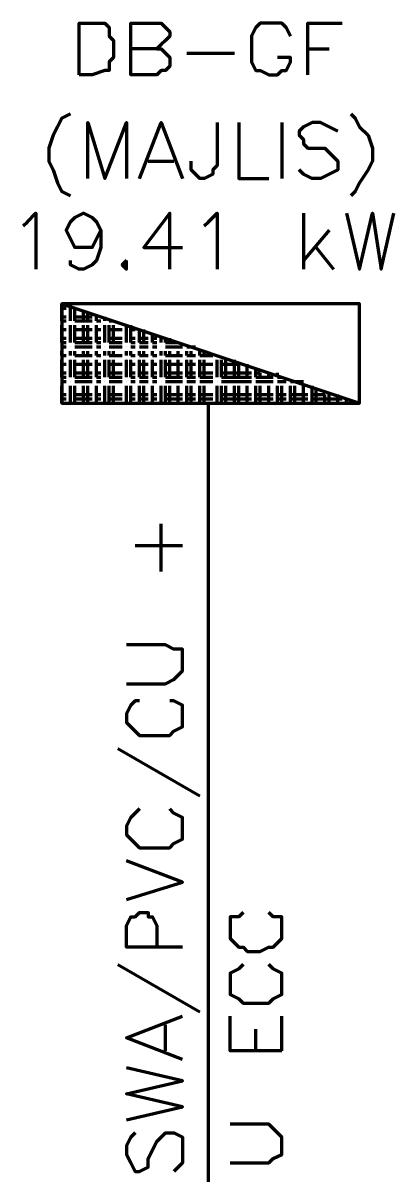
# Model space of a CAD drawing. Header units: inches. Extents: x 16 to 776, y 37 to 575.
# Drawn here: x 123.5 to 137.83, y 369 to 413.5 of the extents above; entities that cross this region are included whole.
import ezdxf

# ---------------------------------------------------------------- set-up
doc = ezdxf.new("R2010")
doc.units = ezdxf.units.IN
doc.header["$MEASUREMENT"] = 0
doc.layers.add('P', color=250, linetype='CONTINUOUS', lineweight=100)

msp = doc.modelspace()

# ---------------------------------------------------------------- linework, layer by layer
at = {"layer": 'P', "color": 0, "linetype": 'Continuous'}
for points in [[(125.667, 411.5), (125.667, 413.5), (126.167, 413.5), (126.667, 413.5), (126.833, 413.333), (126.833, 413), (127, 412.833), (127, 412.167), (126.833, 412), (126.833, 411.667), (126.667, 411.667), (126.167, 411.5), (125.667, 411.5)], [(128.667, 412.5), (128.833, 412.5), (129, 412.333), (129.167, 412.167), (129.167, 411.833), (129, 411.667), (128.833, 411.667), (128.667, 411.5), (127.667, 411.5), (127.667, 413.5), (128.667, 413.5), (128.833, 413.5), (129, 413.333), (129.167, 413.167), (129.167, 413), (129, 412.833), (128.833, 412.667), (128.667, 412.5), (127.667, 412.5)], [(133.833, 413), (133.667, 413.333), (133.5, 413.5), (133.333, 413.5), (133, 413.5), (132.667, 413.5), (132.5, 413.333), (132.333, 413), (132.333, 412.833), (132.333, 412.167), (132.333, 412), (132.5, 411.667), (132.667, 411.667), (133, 411.5), (133.333, 411.5), (133.5, 411.667), (133.667, 411.667), (133.833, 412), (133.833, 412.167), (133.333, 412.167)], [(134.5, 411.5), (134.5, 413.5), (135.833, 413.5)], [(129.833, 412.333), (131.667, 412.333)], [(134.5, 412.5), (135.333, 412.5)], [(125.333, 410), (125, 409.833), (124.833, 409.5), (124.667, 409.167), (124.5, 408.667), (124.5, 408.167), (124.667, 407.833), (124.833, 407.333), (125, 407), (125.333, 406.833)], [(136.167, 410), (136.333, 409.833), (136.5, 409.5), (136.833, 409.167), (137, 408.667), (137, 408.167), (136.833, 407.833), (136.5, 407.333), (136.333, 407), (136.167, 406.833)], [(126, 407.5), (126, 409.667), (126.667, 407.5), (127.5, 409.667), (127.5, 407.5)], [(128, 407.5), (128.833, 409.667), (129.667, 407.5)], [(131, 409.667), (131, 408), (130.833, 407.833), (130.833, 407.667), (130.5, 407.5), (130.333, 407.5), (130.167, 407.667), (130, 407.833), (130, 408), (130, 408.167)], [(131.833, 409.667), (131.833, 407.5), (133, 407.5)], [(133.5, 409.667), (133.5, 407.5)], [(135.667, 409.333), (135.333, 409.5), (135, 409.667), (134.667, 409.667), (134.333, 409.5), (134.167, 409.333), (134.167, 409.167), (134.333, 409), (134.333, 408.833), (134.5, 408.667), (135.167, 408.667), (135.333, 408.5), (135.5, 408.333), (135.667, 408.167), (135.667, 407.833), (135.333, 407.667), (135, 407.5), (134.667, 407.5), (134.333, 407.667), (134.167, 407.833)], [(128.333, 408.167), (129.333, 408.167)], [(123.5, 405.667), (123.667, 405.833), (124, 406.167), (124, 404)], [(126.5, 405.5), (126.333, 405.167), (126.167, 404.833), (125.833, 404.833), (125.833, 404.833), (125.5, 404.833), (125.333, 405.167), (125.167, 405.5), (125.333, 405.833), (125.5, 406), (125.833, 406.167), (125.833, 406.167), (126.167, 406), (126.333, 405.833), (126.5, 405.5), (126.5, 404.833), (126.333, 404.333), (126.167, 404.167), (125.833, 404), (125.667, 404), (125.333, 404.167), (125.333, 404.333)], [(129.167, 404), (129.167, 406.167), (128.167, 404.833), (129.667, 404.833)], [(130.5, 405.667), (130.667, 405.833), (131, 406.167), (131, 404)], [(134.333, 406.167), (134.333, 404)], [(136, 406.167), (136.5, 404), (137, 406.167), (137.333, 404), (137.833, 406.167)], [(135.333, 405.5), (134.333, 404.333)], [(134.833, 404.833), (135.5, 404)], [(127.5, 404.333), (127.333, 404.167), (127.5, 404), (127.5, 404.167), (127.5, 404.333)], [(125, 402.5), (125, 402.667)], [(125, 402.667), (136.5, 398.833), (136.5, 402.667), (125, 402.667), (125, 398.833), (136.5, 398.833)], [(125, 402.167), (125, 402.5)], [(125, 402.5), (125.167, 402.5)], [(125.333, 402.5), (125.333, 402.667)], [(125.333, 402.167), (125.333, 402.5)], [(125.333, 402.5), (125.333, 402.5)], [(125.5, 402.167), (125.5, 402.5)], [(125.833, 402.167), (125.833, 402.333)], [(126, 402.167), (126, 402.333)], [(125, 402), (125, 402.167)], [(125, 402.167), (125.167, 402.167)], [(125, 402), (125.167, 402)], [(125.333, 402), (125.333, 402.167)], [(125.333, 402.167), (125.333, 402.167)], [(125.333, 402), (125.333, 402)], [(125.5, 402), (125.5, 402.167)], [(125.5, 402.167), (125.833, 402.167)], [(125.5, 402), (125.833, 402)], [(125.833, 402), (125.833, 402.167)], [(125.833, 402.167), (126, 402.167)], [(125.833, 402), (126, 402)], [(126, 402), (126, 402.167)], [(126, 402.167), (126.167, 402.167)], [(126, 402), (126.167, 402)], [(126.333, 402), (126.333, 402.167)], [(126.333, 402), (126.5, 402)], [(126.667, 402), (126.667, 402.167)], [(126.667, 402), (126.667, 402)], [(126.833, 402), (127, 402)], [(126.833, 402), (127, 402)], [(125, 401.667), (125, 401.833)], [(125, 401.333), (125, 401.667)], [(125, 401.667), (125.167, 401.667)], [(125.333, 401.667), (125.333, 401.833)], [(125.333, 401.333), (125.333, 401.667)], [(125.333, 401.667), (125.333, 401.667)], [(125.5, 401.667), (125.5, 401.833)], [(125.5, 401.333), (125.5, 401.667)], [(125.5, 401.667), (125.833, 401.667)], [(125.833, 401.667), (125.833, 401.833)], [(125.833, 401.333), (125.833, 401.667)], [(125.833, 401.667), (126, 401.667)], [(126, 401.667), (126, 401.833)], [(126, 401.333), (126, 401.667)], [(126, 401.667), (126.167, 401.667)], [(126.333, 401.667), (126.333, 401.833)], [(126.333, 401.333), (126.333, 401.667)], [(126.333, 401.667), (126.5, 401.667)], [(126.667, 401.667), (126.667, 401.833)], [(126.667, 401.333), (126.667, 401.667)], [(126.667, 401.667), (126.667, 401.667)], [(126.833, 401.667), (126.833, 401.833)], [(126.833, 401.333), (126.833, 401.667)], [(126.833, 401.667), (127, 401.667)], [(127, 401.667), (127, 401.833)], [(127, 401.333), (127, 401.667)], [(127, 401.667), (127.333, 401.667)], [(127.5, 401.667), (127.5, 401.833)], [(127.5, 401.333), (127.5, 401.667)], [(127.5, 401.667), (127.5, 401.667)], [(127.667, 401.667), (127.667, 401.833)], [(127.667, 401.333), (127.667, 401.667)], [(127.667, 401.667), (127.833, 401.667)], [(128, 401.333), (128, 401.667)], [(128.167, 401.333), (128.167, 401.667)], [(128.5, 401.333), (128.5, 401.5)], [(125, 401.167), (125, 401.333)], [(125, 401.333), (125.167, 401.333)], [(125, 401.167), (125.167, 401.167)], [(125, 401), (125, 401)], [(125, 401), (125.167, 401)], [(125.333, 401.167), (125.333, 401.333)], [(125.333, 401.333), (125.333, 401.333)], [(125.333, 401.167), (125.333, 401.167)], [(125.333, 401), (125.333, 401)], [(125.333, 401), (125.333, 401)], [(125.5, 401.167), (125.5, 401.333)], [(125.5, 401.333), (125.833, 401.333)], [(125.5, 401.167), (125.833, 401.167)], [(125.5, 401), (125.5, 401)], [(125.5, 401), (125.833, 401)], [(125.833, 401.167), (125.833, 401.333)], [(125.833, 401.333), (126, 401.333)], [(125.833, 401.167), (126, 401.167)], [(125.833, 401), (125.833, 401)], [(125.833, 401), (126, 401)], [(126, 401.167), (126, 401.333)], [(126, 401.333), (126.167, 401.333)], [(126, 401.167), (126.167, 401.167)], [(126, 401), (126, 401)], [(126, 401), (126.167, 401)], [(126.333, 401.167), (126.333, 401.333)], [(126.333, 401.333), (126.5, 401.333)], [(126.333, 401.167), (126.5, 401.167)], [(126.333, 401), (126.333, 401)], [(126.333, 401), (126.5, 401)], [(126.667, 401.167), (126.667, 401.333)], [(126.667, 401.333), (126.667, 401.333)], [(126.667, 401.167), (126.667, 401.167)], [(126.667, 401), (126.667, 401)], [(126.667, 401), (126.667, 401)], [(126.833, 401.167), (126.833, 401.333)], [(126.833, 401.333), (127, 401.333)], [(126.833, 401.167), (127, 401.167)], [(126.833, 401), (126.833, 401)], [(126.833, 401), (127, 401)], [(127, 401.167), (127, 401.333)], [(127, 401.333), (127.333, 401.333)], [(127, 401.167), (127.333, 401.167)], [(127, 401), (127, 401)], [(127, 401), (127.333, 401)], [(127.5, 401.167), (127.5, 401.333)], [(127.5, 401.333), (127.5, 401.333)], [(127.5, 401.167), (127.5, 401.167)], [(127.5, 401), (127.5, 401)], [(127.5, 401), (127.5, 401)], [(127.667, 401.167), (127.667, 401.333)], [(127.667, 401.333), (127.833, 401.333)], [(127.667, 401.167), (127.833, 401.167)], [(127.667, 401), (127.667, 401)], [(127.667, 401), (127.833, 401)], [(128, 401.167), (128, 401.333)], [(128, 401.333), (128.167, 401.333)], [(128, 401.167), (128.167, 401.167)], [(128, 401), (128, 401)], [(128, 401), (128.167, 401)], [(128.167, 401.167), (128.167, 401.333)], [(128.167, 401.333), (128.333, 401.333)], [(128.167, 401.167), (128.333, 401.167)], [(128.167, 401), (128.167, 401)], [(128.167, 401), (128.333, 401)], [(128.5, 401.167), (128.5, 401.333)], [(128.5, 401.333), (128.667, 401.333)], [(128.5, 401.167), (128.667, 401.167)], [(128.5, 401), (128.5, 401)], [(128.5, 401), (128.667, 401)], [(128.833, 401.167), (128.833, 401.333)], [(128.833, 401.167), (128.833, 401.167)], [(128.833, 401), (128.833, 401)], [(128.833, 401), (128.833, 401)], [(129, 401.167), (129, 401.333)], [(129, 401.167), (129.167, 401.167)], [(129, 401), (129, 401)], [(129, 401), (129.167, 401)], [(129.167, 401.167), (129.167, 401.333)], [(129.167, 401.167), (129.5, 401.167)], [(129.167, 401), (129.167, 401)], [(129.167, 401), (129.5, 401)], [(129.5, 401), (129.5, 401)], [(129.5, 401), (129.667, 401)], [(129.833, 401), (129.833, 401)], [(129.833, 401), (130, 401)], [(130, 401), (130, 401)], [(130, 401), (130.167, 401)], [(125, 400.667), (125, 400.833)], [(125, 400.667), (125.167, 400.667)], [(125, 400.333), (125, 400.5)], [(125.333, 400.667), (125.333, 400.833)], [(125.333, 400.667), (125.333, 400.667)], [(125.333, 400.333), (125.333, 400.5)], [(125.5, 400.667), (125.5, 400.833)], [(125.5, 400.667), (125.833, 400.667)], [(125.5, 400.333), (125.5, 400.5)], [(125.833, 400.667), (125.833, 400.833)], [(125.833, 400.667), (126, 400.667)], [(125.833, 400.333), (125.833, 400.5)], [(126, 400.667), (126, 400.833)], [(126, 400.667), (126.167, 400.667)], [(126, 400.333), (126, 400.5)], [(126.333, 400.667), (126.333, 400.833)], [(126.333, 400.667), (126.5, 400.667)], [(126.333, 400.333), (126.333, 400.5)], [(126.667, 400.667), (126.667, 400.833)], [(126.667, 400.667), (126.667, 400.667)], [(126.667, 400.333), (126.667, 400.5)], [(126.833, 400.667), (126.833, 400.833)], [(126.833, 400.667), (127, 400.667)], [(126.833, 400.333), (126.833, 400.5)], [(127, 400.667), (127, 400.833)], [(127, 400.667), (127.333, 400.667)], [(127, 400.333), (127, 400.5)], [(127.5, 400.667), (127.5, 400.833)], [(127.5, 400.667), (127.5, 400.667)], [(127.5, 400.333), (127.5, 400.5)], [(127.667, 400.667), (127.667, 400.833)], [(127.667, 400.667), (127.833, 400.667)], [(127.667, 400.333), (127.667, 400.5)], [(128, 400.667), (128, 400.833)], [(128, 400.667), (128.167, 400.667)], [(128, 400.333), (128, 400.5)], [(128.167, 400.667), (128.167, 400.833)], [(128.167, 400.667), (128.333, 400.667)], [(128.167, 400.333), (128.167, 400.5)], [(128.5, 400.667), (128.5, 400.833)], [(128.5, 400.667), (128.667, 400.667)], [(128.5, 400.333), (128.5, 400.5)], [(128.833, 400.667), (128.833, 400.833)], [(128.833, 400.667), (128.833, 400.667)], [(128.833, 400.333), (128.833, 400.5)], [(129, 400.667), (129, 400.833)], [(129, 400.667), (129.167, 400.667)], [(129, 400.333), (129, 400.5)], [(129.167, 400.667), (129.167, 400.833)], [(129.167, 400.667), (129.5, 400.667)], [(129.167, 400.333), (129.167, 400.5)], [(129.5, 400.667), (129.5, 400.833)], [(129.5, 400.667), (129.667, 400.667)], [(129.5, 400.333), (129.5, 400.5)], [(129.833, 400.667), (129.833, 400.833)], [(129.833, 400.667), (130, 400.667)], [(129.833, 400.333), (129.833, 400.5)], [(130, 400.667), (130, 400.833)], [(130, 400.667), (130.167, 400.667)], [(130, 400.333), (130, 400.5)], [(130.333, 400.667), (130.333, 400.833)], [(130.333, 400.667), (130.5, 400.667)], [(130.333, 400.333), (130.333, 400.5)], [(130.5, 400.667), (130.5, 400.833)], [(130.5, 400.667), (130.833, 400.667)], [(130.5, 400.333), (130.5, 400.5)], [(131, 400.667), (131, 400.667)], [(131, 400.667), (131, 400.667)], [(131, 400.333), (131, 400.5)], [(131.167, 400.333), (131.167, 400.5)], [(131.333, 400.333), (131.333, 400.5)], [(131.667, 400.333), (131.667, 400.5)], [(125, 400), (125, 400.333)], [(125, 400.333), (125.167, 400.333)], [(125.333, 400), (125.333, 400.333)], [(125.333, 400.333), (125.333, 400.333)], [(125.5, 400), (125.5, 400.333)], [(125.5, 400.333), (125.833, 400.333)], [(125.833, 400), (125.833, 400.333)], [(125.833, 400.333), (126, 400.333)], [(126, 400), (126, 400.333)], [(126, 400.333), (126.167, 400.333)], [(126.333, 400), (126.333, 400.333)], [(126.333, 400.333), (126.5, 400.333)], [(126.667, 400), (126.667, 400.333)], [(126.667, 400.333), (126.667, 400.333)], [(126.833, 400), (126.833, 400.333)], [(126.833, 400.333), (127, 400.333)], [(127, 400), (127, 400.333)], [(127, 400.333), (127.333, 400.333)], [(127.5, 400), (127.5, 400.333)], [(127.5, 400.333), (127.5, 400.333)], [(127.667, 400), (127.667, 400.333)], [(127.667, 400.333), (127.833, 400.333)], [(128, 400), (128, 400.333)], [(128, 400.333), (128.167, 400.333)], [(128.167, 400), (128.167, 400.333)], [(128.167, 400.333), (128.333, 400.333)], [(128.5, 400), (128.5, 400.333)], [(128.5, 400.333), (128.667, 400.333)], [(128.833, 400), (128.833, 400.333)], [(128.833, 400.333), (128.833, 400.333)], [(129, 400), (129, 400.333)], [(129, 400.333), (129.167, 400.333)], [(129.167, 400), (129.167, 400.333)], [(129.167, 400.333), (129.5, 400.333)], [(129.5, 400), (129.5, 400.333)], [(129.5, 400.333), (129.667, 400.333)], [(129.833, 400), (129.833, 400.333)], [(129.833, 400.333), (130, 400.333)], [(130, 400), (130, 400.333)], [(130, 400.333), (130.167, 400.333)], [(130.333, 400), (130.333, 400.333)], [(130.333, 400.333), (130.5, 400.333)], [(130.5, 400), (130.5, 400.333)], [(130.5, 400.333), (130.833, 400.333)], [(131, 400), (131, 400.333)], [(131, 400.333), (131, 400.333)], [(131.167, 400), (131.167, 400.333)], [(131.167, 400.333), (131.333, 400.333)], [(131.333, 400), (131.333, 400.333)], [(131.333, 400.333), (131.667, 400.333)], [(131.667, 400), (131.667, 400.333)], [(131.667, 400.333), (131.833, 400.333)], [(131.833, 400), (131.833, 400.333)], [(132.167, 400), (132.167, 400.333)], [(132.5, 400), (132.5, 400.167)], [(125, 399.833), (125, 400)], [(125, 400), (125.167, 400)], [(125, 399.833), (125.167, 399.833)], [(125, 399.667), (125, 399.667)], [(125, 399.667), (125.167, 399.667)], [(125.333, 399.833), (125.333, 400)], [(125.333, 400), (125.333, 400)], [(125.333, 399.833), (125.333, 399.833)], [(125.333, 399.667), (125.333, 399.667)], [(125.333, 399.667), (125.333, 399.667)], [(125.5, 399.833), (125.5, 400)], [(125.5, 400), (125.833, 400)], [(125.5, 399.833), (125.833, 399.833)], [(125.5, 399.667), (125.5, 399.667)], [(125.5, 399.667), (125.833, 399.667)], [(125.833, 399.833), (125.833, 400)], [(125.833, 400), (126, 400)], [(125.833, 399.833), (126, 399.833)], [(125.833, 399.667), (125.833, 399.667)], [(125.833, 399.667), (126, 399.667)], [(126, 399.833), (126, 400)], [(126, 400), (126.167, 400)], [(126, 399.833), (126.167, 399.833)], [(126, 399.667), (126, 399.667)], [(126, 399.667), (126.167, 399.667)], [(126.333, 399.833), (126.333, 400)], [(126.333, 400), (126.5, 400)], [(126.333, 399.833), (126.5, 399.833)], [(126.333, 399.667), (126.333, 399.667)], [(126.333, 399.667), (126.5, 399.667)], [(126.667, 399.833), (126.667, 400)], [(126.667, 400), (126.667, 400)], [(126.667, 399.833), (126.667, 399.833)], [(126.667, 399.667), (126.667, 399.667)], [(126.667, 399.667), (126.667, 399.667)], [(126.833, 399.833), (126.833, 400)], [(126.833, 400), (127, 400)], [(126.833, 399.833), (127, 399.833)], [(126.833, 399.667), (126.833, 399.667)], [(126.833, 399.667), (127, 399.667)], [(127, 399.833), (127, 400)], [(127, 400), (127.333, 400)], [(127, 399.833), (127.333, 399.833)], [(127, 399.667), (127, 399.667)], [(127, 399.667), (127.333, 399.667)], [(127.5, 399.833), (127.5, 400)], [(127.5, 400), (127.5, 400)], [(127.5, 399.833), (127.5, 399.833)], [(127.5, 399.667), (127.5, 399.667)], [(127.5, 399.667), (127.5, 399.667)], [(127.667, 399.833), (127.667, 400)], [(127.667, 400), (127.833, 400)], [(127.667, 399.833), (127.833, 399.833)], [(127.667, 399.667), (127.667, 399.667)], [(127.667, 399.667), (127.833, 399.667)], [(128, 399.833), (128, 400)], [(128, 400), (128.167, 400)], [(128, 399.833), (128.167, 399.833)], [(128, 399.667), (128, 399.667)], [(128, 399.667), (128.167, 399.667)], [(128.167, 399.833), (128.167, 400)], [(128.167, 400), (128.333, 400)], [(128.167, 399.833), (128.333, 399.833)], [(128.167, 399.667), (128.167, 399.667)], [(128.167, 399.667), (128.333, 399.667)], [(128.5, 399.833), (128.5, 400)], [(128.5, 400), (128.667, 400)], [(128.5, 399.833), (128.667, 399.833)], [(128.5, 399.667), (128.5, 399.667)], [(128.5, 399.667), (128.667, 399.667)], [(128.833, 399.833), (128.833, 400)], [(128.833, 400), (128.833, 400)], [(128.833, 399.833), (128.833, 399.833)], [(128.833, 399.667), (128.833, 399.667)], [(128.833, 399.667), (128.833, 399.667)], [(129, 399.833), (129, 400)], [(129, 400), (129.167, 400)], [(129, 399.833), (129.167, 399.833)], [(129, 399.667), (129, 399.667)], [(129, 399.667), (129.167, 399.667)], [(129.167, 399.833), (129.167, 400)], [(129.167, 400), (129.5, 400)], [(129.167, 399.833), (129.5, 399.833)], [(129.167, 399.667), (129.167, 399.667)], [(129.167, 399.667), (129.5, 399.667)], [(129.5, 399.833), (129.5, 400)], [(129.5, 400), (129.667, 400)], [(129.5, 399.833), (129.667, 399.833)], [(129.5, 399.667), (129.5, 399.667)], [(129.5, 399.667), (129.667, 399.667)], [(129.833, 399.833), (129.833, 400)], [(129.833, 400), (130, 400)], [(129.833, 399.833), (130, 399.833)], [(129.833, 399.667), (129.833, 399.667)], [(129.833, 399.667), (130, 399.667)], [(130, 399.833), (130, 400)], [(130, 400), (130.167, 400)], [(130, 399.833), (130.167, 399.833)], [(130, 399.667), (130, 399.667)], [(130, 399.667), (130.167, 399.667)], [(130.333, 399.833), (130.333, 400)], [(130.333, 400), (130.5, 400)], [(130.333, 399.833), (130.5, 399.833)], [(130.333, 399.667), (130.333, 399.667)], [(130.333, 399.667), (130.5, 399.667)], [(130.5, 399.833), (130.5, 400)], [(130.5, 400), (130.833, 400)], [(130.5, 399.833), (130.833, 399.833)], [(130.5, 399.667), (130.5, 399.667)], [(130.5, 399.667), (130.833, 399.667)], [(131, 399.833), (131, 400)], [(131, 400), (131, 400)], [(131, 399.833), (131, 399.833)], [(131, 399.667), (131, 399.667)], [(131, 399.667), (131, 399.667)], [(131.167, 399.833), (131.167, 400)], [(131.167, 400), (131.333, 400)], [(131.167, 399.833), (131.333, 399.833)], [(131.167, 399.667), (131.167, 399.667)], [(131.167, 399.667), (131.333, 399.667)], [(131.333, 399.833), (131.333, 400)], [(131.333, 400), (131.667, 400)], [(131.333, 399.833), (131.667, 399.833)], [(131.333, 399.667), (131.333, 399.667)], [(131.333, 399.667), (131.667, 399.667)], [(131.667, 399.833), (131.667, 400)], [(131.667, 400), (131.833, 400)], [(131.667, 399.833), (131.833, 399.833)], [(131.667, 399.667), (131.667, 399.667)], [(131.667, 399.667), (131.833, 399.667)], [(131.833, 399.833), (131.833, 400)], [(131.833, 400), (132.167, 400)], [(131.833, 399.833), (132.167, 399.833)], [(131.833, 399.667), (131.833, 399.667)], [(131.833, 399.667), (132.167, 399.667)], [(132.167, 399.833), (132.167, 400)], [(132.167, 400), (132.333, 400)], [(132.167, 399.833), (132.333, 399.833)], [(132.167, 399.667), (132.167, 399.667)], [(132.167, 399.667), (132.333, 399.667)], [(132.5, 399.833), (132.5, 400)], [(132.5, 400), (132.667, 400)], [(132.5, 399.833), (132.667, 399.833)], [(132.5, 399.667), (132.5, 399.667)], [(132.5, 399.667), (132.667, 399.667)], [(132.667, 399.833), (132.667, 400)], [(132.667, 399.833), (133, 399.833)], [(132.667, 399.667), (132.667, 399.667)], [(132.667, 399.667), (133, 399.667)], [(133, 399.833), (133, 400)], [(133, 399.833), (133.167, 399.833)], [(133, 399.667), (133, 399.667)], [(133, 399.667), (133.167, 399.667)], [(133.333, 399.833), (133.333, 400)], [(133.333, 399.833), (133.5, 399.833)], [(133.333, 399.667), (133.333, 399.667)], [(133.333, 399.667), (133.5, 399.667)], [(133.5, 399.667), (133.5, 399.667)], [(133.5, 399.667), (133.667, 399.667)], [(133.833, 399.667), (133.833, 399.667)], [(133.833, 399.667), (134, 399.667)], [(134, 399.667), (134.167, 399.667)], [(134, 399.667), (134.333, 399.667)], [(125, 399.167), (125, 399.5)], [(125, 399), (125, 399.167)], [(125, 399.167), (125.167, 399.167)], [(125.333, 399.167), (125.333, 399.5)], [(125.333, 399), (125.333, 399.167)], [(125.333, 399.167), (125.333, 399.167)], [(125.5, 399.167), (125.5, 399.5)], [(125.5, 399), (125.5, 399.167)], [(125.5, 399.167), (125.833, 399.167)], [(125.833, 399.167), (125.833, 399.5)], [(125.833, 399), (125.833, 399.167)], [(125.833, 399.167), (126, 399.167)], [(126, 399.167), (126, 399.5)], [(126, 399), (126, 399.167)], [(126, 399.167), (126.167, 399.167)], [(126.333, 399.167), (126.333, 399.5)], [(126.333, 399), (126.333, 399.167)], [(126.333, 399.167), (126.5, 399.167)], [(126.667, 399.167), (126.667, 399.5)], [(126.667, 399), (126.667, 399.167)], [(126.667, 399.167), (126.667, 399.167)], [(126.833, 399.167), (126.833, 399.5)], [(126.833, 399), (126.833, 399.167)], [(126.833, 399.167), (127, 399.167)], [(127, 399.167), (127, 399.5)], [(127, 399), (127, 399.167)], [(127, 399.167), (127.333, 399.167)], [(127.5, 399.167), (127.5, 399.5)], [(127.5, 399), (127.5, 399.167)], [(127.5, 399.167), (127.5, 399.167)], [(127.667, 399.167), (127.667, 399.5)], [(127.667, 399), (127.667, 399.167)], [(127.667, 399.167), (127.833, 399.167)], [(128, 399.167), (128, 399.5)], [(128, 399), (128, 399.167)], [(128, 399.167), (128.167, 399.167)], [(128.167, 399.167), (128.167, 399.5)], [(128.167, 399), (128.167, 399.167)], [(128.167, 399.167), (128.333, 399.167)], [(128.5, 399.167), (128.5, 399.5)], [(128.5, 399), (128.5, 399.167)], [(128.5, 399.167), (128.667, 399.167)], [(128.833, 399.167), (128.833, 399.5)], [(128.833, 399), (128.833, 399.167)], [(128.833, 399.167), (128.833, 399.167)], [(129, 399.167), (129, 399.5)], [(129, 399), (129, 399.167)], [(129, 399.167), (129.167, 399.167)], [(129.167, 399.167), (129.167, 399.5)], [(129.167, 399), (129.167, 399.167)], [(129.167, 399.167), (129.5, 399.167)], [(129.5, 399.167), (129.5, 399.5)], [(129.5, 399), (129.5, 399.167)], [(129.5, 399.167), (129.667, 399.167)], [(129.833, 399.167), (129.833, 399.5)], [(129.833, 399), (129.833, 399.167)], [(129.833, 399.167), (130, 399.167)], [(130, 399.167), (130, 399.5)], [(130, 399), (130, 399.167)], [(130, 399.167), (130.167, 399.167)], [(130.333, 399.167), (130.333, 399.5)], [(130.333, 399), (130.333, 399.167)], [(130.333, 399.167), (130.5, 399.167)], [(130.5, 399.167), (130.5, 399.5)], [(130.5, 399), (130.5, 399.167)], [(130.5, 399.167), (130.833, 399.167)], [(131, 399.167), (131, 399.5)], [(131, 399), (131, 399.167)], [(131, 399.167), (131, 399.167)], [(131.167, 399.167), (131.167, 399.5)], [(131.167, 399), (131.167, 399.167)], [(131.167, 399.167), (131.333, 399.167)], [(131.333, 399.167), (131.333, 399.5)], [(131.333, 399), (131.333, 399.167)], [(131.333, 399.167), (131.667, 399.167)], [(131.667, 399.167), (131.667, 399.5)], [(131.667, 399), (131.667, 399.167)], [(131.667, 399.167), (131.833, 399.167)], [(131.833, 399.167), (131.833, 399.5)], [(131.833, 399), (131.833, 399.167)], [(131.833, 399.167), (132.167, 399.167)], [(132.167, 399.167), (132.167, 399.5)], [(132.167, 399), (132.167, 399.167)], [(132.167, 399.167), (132.333, 399.167)], [(132.5, 399.167), (132.5, 399.5)], [(132.5, 399), (132.5, 399.167)], [(132.5, 399.167), (132.667, 399.167)], [(132.667, 399.167), (132.667, 399.5)], [(132.667, 399), (132.667, 399.167)], [(132.667, 399.167), (133, 399.167)], [(133, 399.167), (133, 399.5)], [(133, 399), (133, 399.167)], [(133, 399.167), (133.167, 399.167)], [(133.333, 399.167), (133.333, 399.5)], [(133.333, 399), (133.333, 399.167)], [(133.333, 399.167), (133.5, 399.167)], [(133.5, 399.167), (133.5, 399.5)], [(133.5, 399), (133.5, 399.167)], [(133.5, 399.167), (133.667, 399.167)], [(133.833, 399.167), (133.833, 399.5)], [(133.833, 399), (133.833, 399.167)], [(133.833, 399.167), (134, 399.167)], [(134, 399.167), (134, 399.5)], [(134, 399), (134, 399.167)], [(134, 399.167), (134.333, 399.167)], [(134.333, 399.167), (134.333, 399.5)], [(134.333, 399), (134.333, 399.167)], [(134.333, 399.167), (134.5, 399.167)], [(134.667, 399.167), (134.667, 399.5)], [(134.667, 399), (134.667, 399.167)], [(134.667, 399.167), (134.833, 399.167)], [(134.833, 399.167), (134.833, 399.333)], [(134.833, 399), (134.833, 399.167)], [(134.833, 399.167), (135.167, 399.167)], [(135.167, 399), (135.167, 399.167)], [(135.333, 399), (135.333, 399.167)], [(135.667, 399), (135.667, 399.167)], [(125, 398.833), (125, 399)], [(125, 399), (125.167, 399)], [(125.333, 398.833), (125.333, 399)], [(125.333, 399), (125.333, 399)], [(125.5, 398.833), (125.5, 399)], [(125.5, 399), (125.833, 399)], [(125.833, 398.833), (125.833, 399)], [(125.833, 399), (126, 399)], [(126, 398.833), (126, 399)], [(126, 399), (126.167, 399)], [(126.333, 398.833), (126.333, 399)], [(126.333, 399), (126.5, 399)], [(126.667, 398.833), (126.667, 399)], [(126.667, 399), (126.667, 399)], [(126.833, 398.833), (126.833, 399)], [(126.833, 399), (127, 399)], [(127, 398.833), (127, 399)], [(127, 399), (127.333, 399)], [(127.5, 398.833), (127.5, 399)], [(127.5, 399), (127.5, 399)], [(127.667, 398.833), (127.667, 399)], [(127.667, 399), (127.833, 399)], [(128, 398.833), (128, 399)], [(128, 399), (128.167, 399)], [(128.167, 398.833), (128.167, 399)], [(128.167, 399), (128.333, 399)], [(128.5, 398.833), (128.5, 399)], [(128.5, 399), (128.667, 399)], [(128.833, 398.833), (128.833, 399)], [(128.833, 399), (128.833, 399)], [(129, 398.833), (129, 399)], [(129, 399), (129.167, 399)], [(129.167, 398.833), (129.167, 399)], [(129.167, 399), (129.5, 399)], [(129.5, 398.833), (129.5, 399)], [(129.5, 399), (129.667, 399)], [(129.833, 398.833), (129.833, 399)], [(129.833, 399), (130, 399)], [(130, 398.833), (130, 399)], [(130, 399), (130.167, 399)], [(130.333, 398.833), (130.333, 399)], [(130.333, 399), (130.5, 399)], [(130.5, 398.833), (130.5, 399)], [(130.5, 399), (130.833, 399)], [(130.667, 327.167), (130.667, 398.833)], [(131, 398.833), (131, 399)], [(131, 399), (131, 399)], [(131.167, 398.833), (131.167, 399)], [(131.167, 399), (131.333, 399)], [(131.333, 398.833), (131.333, 399)], [(131.333, 399), (131.667, 399)], [(131.667, 398.833), (131.667, 399)], [(131.667, 399), (131.833, 399)], [(131.833, 398.833), (131.833, 399)], [(131.833, 399), (132.167, 399)], [(132.167, 398.833), (132.167, 399)], [(132.167, 399), (132.333, 399)], [(132.5, 398.833), (132.5, 399)], [(132.5, 399), (132.667, 399)], [(132.667, 398.833), (132.667, 399)], [(132.667, 399), (133, 399)], [(133, 398.833), (133, 399)], [(133, 399), (133.167, 399)], [(133.333, 398.833), (133.333, 399)], [(133.333, 399), (133.5, 399)], [(133.5, 398.833), (133.5, 399)], [(133.5, 399), (133.667, 399)], [(133.833, 398.833), (133.833, 399)], [(133.833, 399), (134, 399)], [(134, 398.833), (134, 399)], [(134, 399), (134.333, 399)], [(134.333, 398.833), (134.333, 399)], [(134.333, 399), (134.5, 399)], [(134.667, 398.833), (134.667, 399)], [(134.667, 399), (134.833, 399)], [(134.833, 398.833), (134.833, 399)], [(134.833, 399), (135.167, 399)], [(135.167, 398.833), (135.167, 399)], [(135.167, 399), (135.333, 399)], [(135.333, 398.833), (135.333, 399)], [(135.333, 399), (135.667, 399)], [(135.667, 398.833), (135.667, 399)], [(135.667, 399), (135.833, 399)], [(136, 398.833), (136, 399)], [(136.167, 398.833), (136.333, 398.833)], [(128.833, 392.333), (128.833, 394.167)], [(127.833, 393.333), (129.667, 393.333)], [(127.5, 388), (129, 388), (129.333, 388.167), (129.667, 388.5), (129.667, 388.667), (129.667, 389), (129.667, 389.333), (129.333, 389.333), (129, 389.5), (127.5, 389.5)], [(128, 387.333), (127.833, 387.333), (127.667, 387.167), (127.5, 386.833), (127.5, 386.5), (127.667, 386.333), (127.833, 386.167), (128, 386), (128.333, 386), (128.833, 386), (129.167, 386), (129.333, 386.167), (129.667, 386.333), (129.667, 386.5), (129.667, 386.833), (129.667, 387.167), (129.333, 387.333), (129.167, 387.333)], [(127.167, 385.5), (130.333, 383.667)], [(128, 383.167), (127.833, 383), (127.667, 382.833), (127.5, 382.5), (127.5, 382.167), (127.667, 382), (127.833, 381.833), (128, 381.667), (128.333, 381.667), (128.833, 381.667), (129.167, 381.667), (129.333, 381.833), (129.667, 382), (129.667, 382.167), (129.667, 382.5), (129.667, 382.833), (129.333, 383), (129.167, 383.167)], [(127.5, 379.667), (129.667, 380.333), (127.5, 381.167)], [(129.667, 377.833), (127.5, 377.833), (127.5, 378.667), (127.667, 379), (127.833, 379), (128, 379.167), (128.333, 379.167), (128.333, 379), (128.5, 379), (128.667, 378.667), (128.667, 377.833)], [(132, 379.167), (131.833, 379), (131.5, 379), (131.5, 378.667), (131.5, 378.333), (131.5, 378.167), (131.833, 377.833), (132, 377.833), (132.167, 377.667), (132.667, 377.667), (133, 377.833), (133.167, 377.833), (133.5, 378.167), (133.5, 378.333), (133.5, 378.667), (133.5, 379), (133.167, 379), (133, 379.167)], [(127.167, 377.167), (130.333, 375.333)], [(132, 377.167), (131.833, 377), (131.5, 376.833), (131.5, 376.5), (131.5, 376.167), (131.5, 376), (131.833, 375.833), (132, 375.667), (132.167, 375.667), (132.667, 375.667), (133, 375.667), (133.167, 375.833), (133.5, 376), (133.5, 376.167), (133.5, 376.5), (133.5, 376.833), (133.167, 377), (133, 377.167)], [(129.667, 373.5), (127.5, 374.333), (129.667, 375.167)], [(133.5, 373.833), (131.5, 373.833), (131.5, 375.167)], [(133.5, 373.833), (133.5, 375.167)], [(129, 373.833), (129, 374.833)], [(132.5, 373.833), (132.5, 374.667)], [(127.5, 371.167), (129.667, 371.667), (127.5, 372.167), (129.667, 372.667), (127.5, 373.167)], [(131.5, 369.5), (133, 369.5), (133.167, 369.667), (133.5, 369.833), (133.5, 370), (133.5, 370.333), (133.5, 370.5), (133.167, 370.833), (133, 371), (131.5, 371)], [(127.833, 370.667), (127.667, 370.5), (127.5, 370.167), (127.5, 369.833), (127.667, 369.5), (127.833, 369.167), (128, 369.167), (128.333, 369.333), (128.333, 369.5), (128.333, 369.667), (128.667, 370.333), (128.833, 370.5), (128.833, 370.5), (129, 370.667), (129.333, 370.667), (129.667, 370.5), (129.667, 370.167), (129.667, 369.833), (129.667, 369.5), (129.333, 369.167)]]:
    msp.add_lwpolyline(points, dxfattribs=at)

doc.saveas('drawing.dxf')
